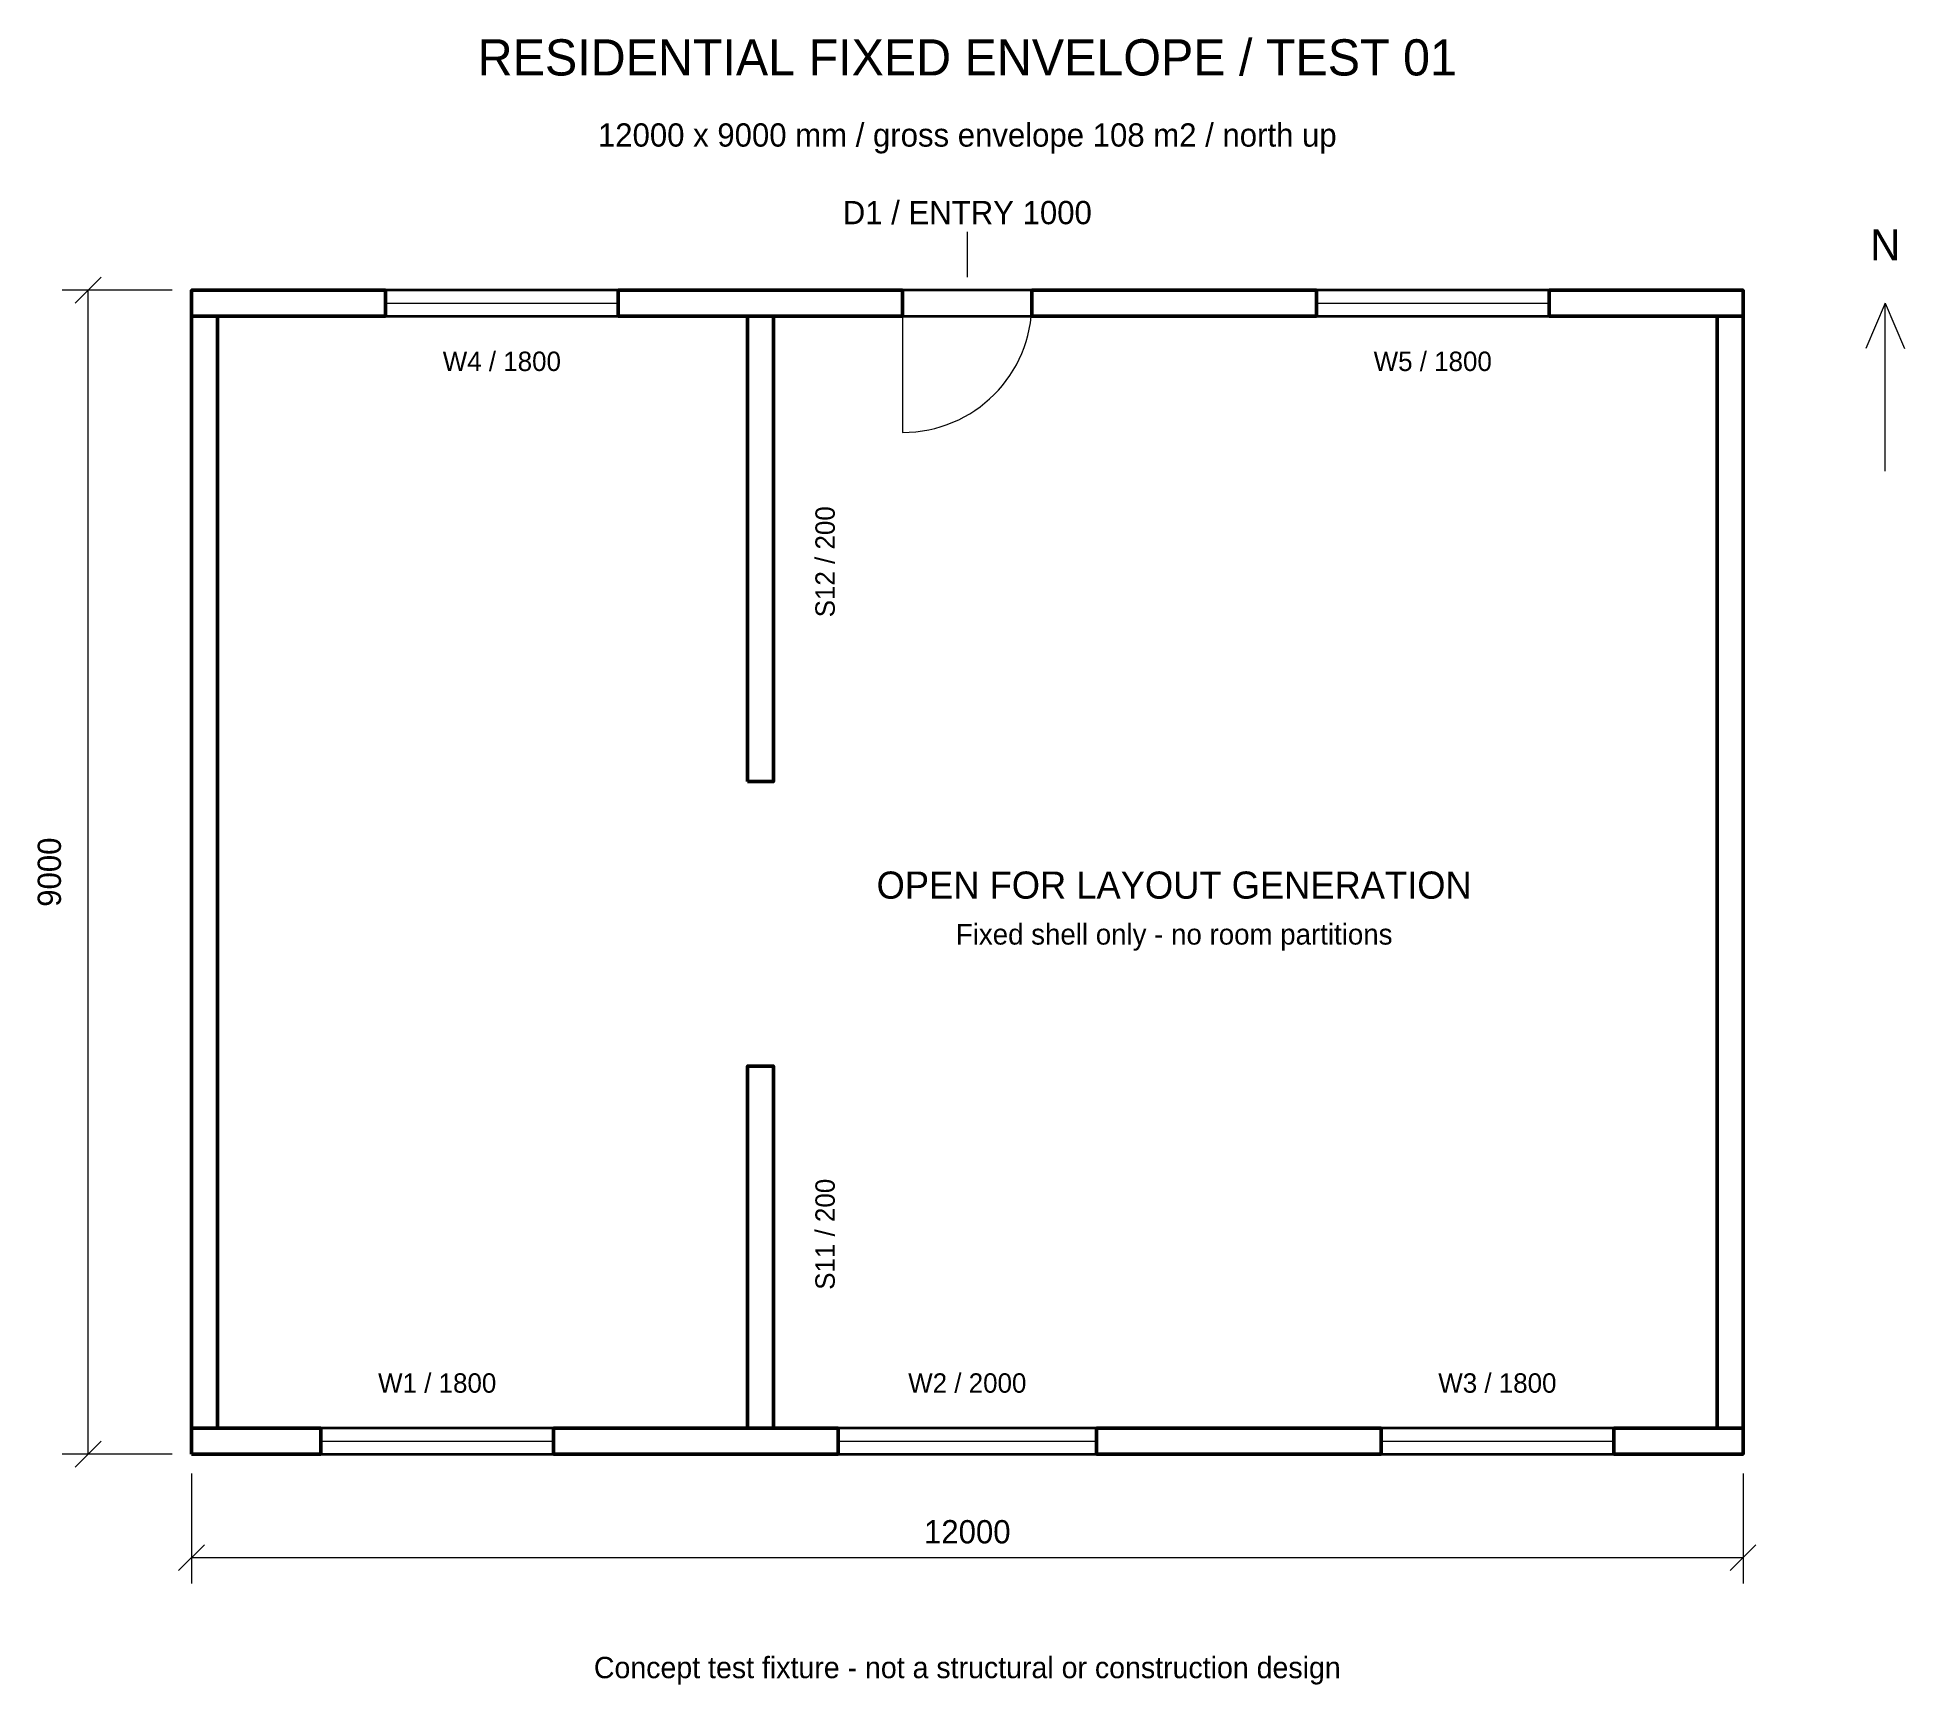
# Model space of a CAD drawing. Header units: millimetres. Extents: x -1193 to 13250, y -1782 to 10955.
import ezdxf
from ezdxf.enums import TextEntityAlignment as Align

# ---------------------------------------------------------------- set-up
doc = ezdxf.new("R2010")
doc.units = ezdxf.units.MM
for name, color, linetype, lineweight in [('ANNOTATION', 8, 'Continuous', 18), ('FIXED_ENTRANCE', 1, 'Continuous', 35), ('FIXED_LOAD_BEARING', 7, 'Continuous', 50), ('FIXED_OUTLINE', 3, 'Continuous', 25), ('FIXED_WINDOW', 4, 'Continuous', 35), ('SYMBOLS', 8, 'Continuous', 18)]:
    doc.layers.add(name, color=color, linetype=linetype, lineweight=lineweight)

msp = doc.modelspace()

# ---------------------------------------------------------------- linework, layer by layer
at = {"layer": 'ANNOTATION'}
for p, q in [((6000, 9450), (6000, 9100)), ((-900, 8900), (-700, 9100)), ((-150, 9000), (-1000, 9000)), ((-800, 0), (-800, 9000)), ((13100, 8900), (12950, 8550)), ((13100, 7600), (13100, 8900)), ((13100, 8900), (13250, 8550)), ((-150, 0), (-1000, 0)), ((-900, -100), (-700, 100)), ((0, -150), (0, -1000)), ((12000, -150), (12000, -1000)), ((-100, -900), (100, -700)), ((11900, -900), (12100, -700)), ((0, -800), (12000, -800))]:
    msp.add_line(p, q, dxfattribs=at)
at = {"layer": 'FIXED_ENTRANCE'}
msp.add_lwpolyline([(5500, 8800), (6500, 8800), (6500, 9000), (5500, 9000)], close=True, dxfattribs=at)
at = {"layer": 'FIXED_LOAD_BEARING'}
for points in [[(0, 8800), (1500, 8800), (1500, 9000), (0, 9000)], [(3300, 8800), (5500, 8800), (5500, 9000), (3300, 9000)], [(6500, 8800), (8700, 8800), (8700, 9000), (6500, 9000)], [(10500, 8800), (12000, 8800), (12000, 9000), (10500, 9000)], [(0, 200), (200, 200), (200, 8800), (0, 8800)], [(4300, 5200), (4500, 5200), (4500, 8800), (4300, 8800)], [(11800, 200), (12000, 200), (12000, 8800), (11800, 8800)], [(4300, 200), (4500, 200), (4500, 3000), (4300, 3000)], [(0, 0), (1000, 0), (1000, 200), (0, 200)], [(2800, 0), (5000, 0), (5000, 200), (2800, 200)], [(7000, 0), (9200, 0), (9200, 200), (7000, 200)], [(11000, 0), (12000, 0), (12000, 200), (11000, 200)]]:
    msp.add_lwpolyline(points, close=True, dxfattribs=at)
at = {"layer": 'FIXED_OUTLINE'}
msp.add_lwpolyline([(0, 0), (12000, 0), (12000, 9000), (0, 9000)], close=True, dxfattribs=at)
at = {"layer": 'FIXED_WINDOW'}
for points in [[(1500, 8800), (3300, 8800), (3300, 9000), (1500, 9000)], [(8700, 8800), (10500, 8800), (10500, 9000), (8700, 9000)], [(1000, 0), (2800, 0), (2800, 200), (1000, 200)], [(5000, 0), (7000, 0), (7000, 200), (5000, 200)], [(9200, 0), (11000, 0), (11000, 200), (9200, 200)]]:
    msp.add_lwpolyline(points, close=True, dxfattribs=at)
at = {"layer": 'SYMBOLS'}
for p, q in [((1500, 8900), (3300, 8900)), ((5500, 8900), (5500, 7900)), ((8700, 8900), (10500, 8900)), ((1000, 100), (2800, 100)), ((5000, 100), (7000, 100)), ((9200, 100), (11000, 100))]:
    msp.add_line(p, q, dxfattribs=at)
msp.add_arc((5500, 8900), 1000, 270, 360, dxfattribs=at)

# ---------------------------------------------------------------- texts
at = {"layer": 'ANNOTATION'}
for s, height, p in [('RESIDENTIAL FIXED ENVELOPE / TEST 01', 280, (6000, 10800)), ('12000 x 9000 mm / gross envelope 108 m2 / north up', 180, (6000, 10200)), ('D1 / ENTRY 1000', 180, (6000, 9600)), ('N', 240, (13100, 9350)), ('W4 / 1800', 150, (2400, 8450)), ('W5 / 1800', 150, (9600, 8450)), ('OPEN FOR LAYOUT GENERATION', 210, (7600, 4400)), ('Fixed shell only - no room partitions', 160, (7600, 4020)), ('W1 / 1800', 150, (1900, 550)), ('W2 / 2000', 150, (6000, 550)), ('W3 / 1800', 150, (10100, 550)), ('12000', 180, (6000, -600)), ('Concept test fixture - not a structural or construction design', 165, (6000, -1650))]:
    msp.add_text(s, height=height, dxfattribs=at).set_placement(p, align=Align.MIDDLE_CENTER)
for s, height, p in [('S12 / 200', 150, (4900, 6900)), ('9000', 180, (-1100, 4500)), ('S11 / 200', 150, (4900, 1700))]:
    msp.add_text(s, height=height, rotation=90, dxfattribs=at).set_placement(p, align=Align.MIDDLE_CENTER)

doc.saveas('drawing.dxf')
